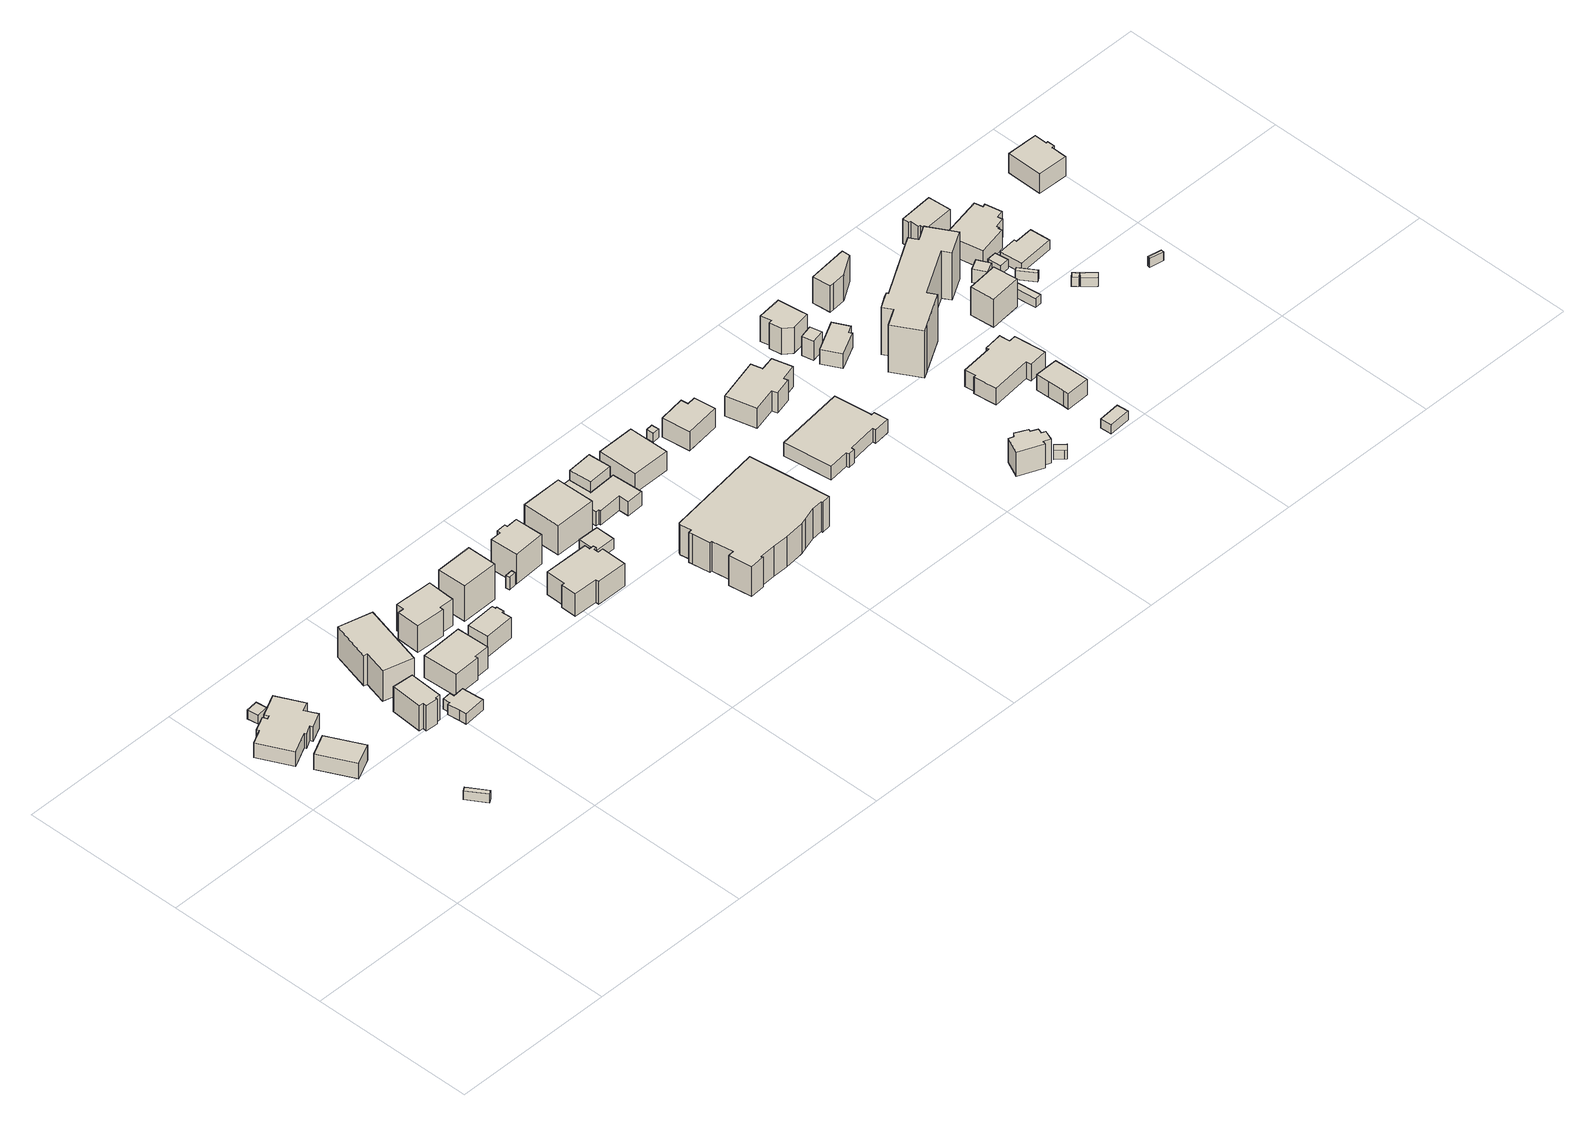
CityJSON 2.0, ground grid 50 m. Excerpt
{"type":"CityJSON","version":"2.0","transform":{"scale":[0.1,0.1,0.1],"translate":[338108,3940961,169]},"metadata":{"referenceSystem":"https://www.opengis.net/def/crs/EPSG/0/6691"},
"CityObjects":{
"building1":{"type":"Building","attributes":{"usage":"411","measuredHeight":6,"storeysAboveGround":1,"BuildingIDAttribute.prefecture":"14","BuildingIDAttribute.city":"14151","BuildingDetailAttribute.totalFloorArea":77.45,"BuildingDetailAttribute.buildingFootprintArea":77.45,"BuildingDetailAttribute.buildingStructureType":"601","BuildingDetailAttribute.buildingStructureOrgType":"1","BuildingDetailAttribute.orgUsage":"10","BuildingDetailAttribute.surveyYear":2015},"geometry":[{"type":"Solid","lod":"1","boundaries":[[[[0,1,2,3]],[[2,4,5,3]],[[1,6,4,2]],[[0,7,6,1]],[[3,5,7,0]],[[4,6,7,5]]]]}]},
"building2":{"type":"Building","attributes":{"usage":"411","measuredHeight":7.5,"storeysAboveGround":2,"BuildingIDAttribute.prefecture":"14","BuildingIDAttribute.city":"14151","BuildingDetailAttribute.totalFloorArea":344.04,"BuildingDetailAttribute.buildingFootprintArea":172.02,"BuildingDetailAttribute.buildingStructureType":"601","BuildingDetailAttribute.buildingStructureOrgType":"1","BuildingDetailAttribute.orgUsage":"10","BuildingDetailAttribute.surveyYear":2015},"geometry":[{"type":"Solid","lod":"1","boundaries":[[[[8,9,10,11,12,13,14,15,16,17,18,19,20,21,22,23]],[[22,24,25,23]],[[21,26,24,22]],[[20,27,26,21]],[[19,28,27,20]],[[18,29,28,19]],[[17,30,29,18]],[[16,31,30,17]],[[15,32,31,16]],[[14,33,32,15]],[[13,34,33,14]],[[12,35,34,13]],[[11,36,35,12]],[[10,37,36,11]],[[9,38,37,10]],[[8,39,38,9]],[[23,25,39,8]],[[24,26,27,28,29,30,31,32,33,34,35,36,37,38,39,25]]]]}]},
"building3":{"type":"Building","attributes":{"BuildingIDAttribute.prefecture":"14","BuildingIDAttribute.city":"14151","BuildingDetailAttribute.surveyYear":2015},"geometry":[{"type":"Solid","lod":"1","boundaries":[[[[40,41,42,43]],[[42,44,45,43]],[[41,46,44,42]],[[40,47,46,41]],[[43,45,47,40]],[[44,46,47,45]]]]}]},
"building4":{"type":"Building","attributes":{"BuildingIDAttribute.prefecture":"14","BuildingIDAttribute.city":"14151","BuildingDetailAttribute.surveyYear":2015},"geometry":[{"type":"Solid","lod":"1","boundaries":[[[[48,49,50,51]],[[50,52,53,51]],[[49,54,52,50]],[[48,55,54,49]],[[51,53,55,48]],[[52,54,55,53]]]]}]},
"building5":{"type":"Building","attributes":{"usage":"411","measuredHeight":9,"storeysAboveGround":2,"BuildingIDAttribute.prefecture":"14","BuildingIDAttribute.city":"14151","BuildingDetailAttribute.totalFloorArea":112.12,"BuildingDetailAttribute.buildingFootprintArea":56.06,"BuildingDetailAttribute.buildingStructureType":"601","BuildingDetailAttribute.buildingStructureOrgType":"1","BuildingDetailAttribute.orgUsage":"10","BuildingDetailAttribute.surveyYear":2015},"geometry":[{"type":"Solid","lod":"1","boundaries":[[[[56,57,58,59,60,61,62,63]],[[62,64,65,63]],[[61,66,64,62]],[[60,67,66,61]],[[59,68,67,60]],[[58,69,68,59]],[[57,70,69,58]],[[56,71,70,57]],[[63,65,71,56]],[[64,66,67,68,69,70,71,65]]]]}]},
"building6":{"type":"Building","attributes":{"usage":"411","measuredHeight":4.4,"storeysAboveGround":1,"BuildingIDAttribute.prefecture":"14","BuildingIDAttribute.city":"14151","BuildingDetailAttribute.totalFloorArea":43.86,"BuildingDetailAttribute.buildingFootprintArea":43.86,"BuildingDetailAttribute.buildingStructureType":"601","BuildingDetailAttribute.buildingStructureOrgType":"1","BuildingDetailAttribute.orgUsage":"10","BuildingDetailAttribute.surveyYear":2015},"geometry":[{"type":"Solid","lod":"1","boundaries":[[[[72,73,74,75,76,77,78,79,80,81]],[[80,82,83,81]],[[79,84,82,80]],[[78,85,84,79]],[[77,86,85,78]],[[76,87,86,77]],[[75,88,87,76]],[[74,89,88,75]],[[73,90,89,74]],[[72,91,90,73]],[[81,83,91,72]],[[82,84,85,86,87,88,89,90,91,83]]]]}]},
"building7":{"type":"Building","attributes":{"usage":"413","measuredHeight":11.9,"storeysAboveGround":2,"BuildingIDAttribute.prefecture":"14","BuildingIDAttribute.city":"14151","BuildingDetailAttribute.totalFloorArea":324.74,"BuildingDetailAttribute.buildingFootprintArea":162.37,"BuildingDetailAttribute.buildingStructureType":"601","BuildingDetailAttribute.buildingStructureOrgType":"1","BuildingDetailAttribute.orgUsage":"30","BuildingDetailAttribute.surveyYear":2015},"geometry":[{"type":"Solid","lod":"1","boundaries":[[[[92,93,94,95,96,97]],[[96,98,99,97]],[[95,100,98,96]],[[94,101,100,95]],[[93,102,101,94]],[[92,103,102,93]],[[97,99,103,92]],[[98,100,101,102,103,99]]]]}]},
"building8":{"type":"Building","attributes":{"usage":"411","measuredHeight":8.8,"storeysAboveGround":1,"BuildingIDAttribute.prefecture":"14","BuildingIDAttribute.city":"14151","BuildingDetailAttribute.totalFloorArea":121.72,"BuildingDetailAttribute.buildingFootprintArea":121.72,"BuildingDetailAttribute.buildingStructureType":"601","BuildingDetailAttribute.buildingStructureOrgType":"1","BuildingDetailAttribute.orgUsage":"10","BuildingDetailAttribute.surveyYear":2015},"geometry":[{"type":"Solid","lod":"1","boundaries":[[[[104,105,106,107,108,109]],[[108,110,111,109]],[[107,112,110,108]],[[106,113,112,107]],[[105,114,113,106]],[[104,115,114,105]],[[109,111,115,104]],[[110,112,113,114,115,111]]]]}]},
"building9":{"type":"Building","attributes":{"usage":"411","measuredHeight":10.2,"storeysAboveGround":2,"BuildingIDAttribute.prefecture":"14","BuildingIDAttribute.city":"14151","BuildingDetailAttribute.totalFloorArea":193.17,"BuildingDetailAttribute.buildingFootprintArea":96.59,"BuildingDetailAttribute.buildingStructureType":"601","BuildingDetailAttribute.buildingStructureOrgType":"1","BuildingDetailAttribute.orgUsage":"10","BuildingDetailAttribute.surveyYear":2015},"geometry":[{"type":"Solid","lod":"1","boundaries":[[[[116,117,118,119,120,121,122,123]],[[122,124,125,123]],[[121,126,124,122]],[[120,127,126,121]],[[119,128,127,120]],[[118,129,128,119]],[[117,130,129,118]],[[116,131,130,117]],[[123,125,131,116]],[[124,126,127,128,129,130,131,125]]]]}]},
"building10":{"type":"Building","attributes":{"usage":"411","measuredHeight":7.3,"storeysAboveGround":1,"BuildingIDAttribute.prefecture":"14","BuildingIDAttribute.city":"14151","BuildingDetailAttribute.totalFloorArea":54.6,"BuildingDetailAttribute.buildingFootprintArea":54.6,"BuildingDetailAttribute.buildingStructureType":"601","BuildingDetailAttribute.buildingStructureOrgType":"1","BuildingDetailAttribute.orgUsage":"10","BuildingDetailAttribute.surveyYear":2015},"geometry":[{"type":"Solid","lod":"1","boundaries":[[[[132,133,134,135,136,137,138,139]],[[138,140,141,139]],[[137,142,140,138]],[[136,143,142,137]],[[135,144,143,136]],[[134,145,144,135]],[[133,146,145,134]],[[132,147,146,133]],[[139,141,147,132]],[[140,142,143,144,145,146,147,141]]]]}]},
"building11":{"type":"Building","attributes":{"usage":"412","measuredHeight":12.6,"storeysAboveGround":3,"BuildingIDAttribute.prefecture":"14","BuildingIDAttribute.city":"14151","BuildingDetailAttribute.totalFloorArea":229.76,"BuildingDetailAttribute.buildingFootprintArea":76.59,"BuildingDetailAttribute.buildingStructureType":"610","BuildingDetailAttribute.buildingStructureOrgType":"2","BuildingDetailAttribute.orgUsage":"20","BuildingDetailAttribute.surveyYear":2015},"geometry":[{"type":"Solid","lod":"1","boundaries":[[[[148,149,150,151]],[[150,152,153,151]],[[149,154,152,150]],[[148,155,154,149]],[[151,153,155,148]],[[152,154,155,153]]]]}]},
"building12":{"type":"Building","attributes":{"measuredHeight":5,"BuildingIDAttribute.prefecture":"14","BuildingIDAttribute.city":"14151","BuildingDetailAttribute.surveyYear":2015},"geometry":[{"type":"Solid","lod":"1","boundaries":[[[[156,157,158,159]],[[158,160,161,159]],[[157,162,160,158]],[[156,163,162,157]],[[159,161,163,156]],[[160,162,163,161]]]]}]},
"building13":{"type":"Building","attributes":{"usage":"413","measuredHeight":11,"storeysAboveGround":2,"BuildingIDAttribute.prefecture":"14","BuildingIDAttribute.city":"14151","BuildingDetailAttribute.totalFloorArea":140.95,"BuildingDetailAttribute.buildingFootprintArea":70.48,"BuildingDetailAttribute.buildingStructureType":"601","BuildingDetailAttribute.buildingStructureOrgType":"1","BuildingDetailAttribute.orgUsage":"30","BuildingDetailAttribute.surveyYear":2015},"geometry":[{"type":"Solid","lod":"1","boundaries":[[[[164,165,166,167,168,169,170,171]],[[170,172,173,171]],[[169,174,172,170]],[[168,175,174,169]],[[167,176,175,168]],[[166,177,176,167]],[[165,178,177,166]],[[164,179,178,165]],[[171,173,179,164]],[[172,174,175,176,177,178,179,173]]]]}]},
"building14":{"type":"Building","attributes":{"usage":"411","measuredHeight":9.1,"storeysAboveGround":2,"BuildingIDAttribute.prefecture":"14","BuildingIDAttribute.city":"14151","BuildingDetailAttribute.totalFloorArea":292.91,"BuildingDetailAttribute.buildingFootprintArea":146.46,"BuildingDetailAttribute.buildingStructureType":"601","BuildingDetailAttribute.buildingStructureOrgType":"1","BuildingDetailAttribute.orgUsage":"10","BuildingDetailAttribute.surveyYear":2015},"geometry":[{"type":"Solid","lod":"1","boundaries":[[[[180,181,182,183,184,185,186,187,188,189,190,191,192,193]],[[192,194,195,193]],[[191,196,194,192]],[[190,197,196,191]],[[189,198,197,190]],[[188,199,198,189]],[[187,200,199,188]],[[186,201,200,187]],[[185,202,201,186]],[[184,203,202,185]],[[183,204,203,184]],[[182,205,204,183]],[[181,206,205,182]],[[180,207,206,181]],[[193,195,207,180]],[[194,196,197,198,199,200,201,202,203,204,205,206,207,195]]]]}]},
"building15":{"type":"Building","attributes":{"usage":"411","measuredHeight":4,"storeysAboveGround":1,"BuildingIDAttribute.prefecture":"14","BuildingIDAttribute.city":"14151","BuildingDetailAttribute.totalFloorArea":30.89,"BuildingDetailAttribute.buildingFootprintArea":30.89,"BuildingDetailAttribute.buildingStructureType":"601","BuildingDetailAttribute.buildingStructureOrgType":"1","BuildingDetailAttribute.orgUsage":"10","BuildingDetailAttribute.surveyYear":2015},"geometry":[{"type":"Solid","lod":"1","boundaries":[[[[208,209,210,211]],[[210,212,213,211]],[[209,214,212,210]],[[208,215,214,209]],[[211,213,215,208]],[[212,214,215,213]]]]}]},
"building16":{"type":"Building","attributes":{"usage":"413","measuredHeight":11,"storeysAboveGround":2,"BuildingIDAttribute.prefecture":"14","BuildingIDAttribute.city":"14151","BuildingDetailAttribute.totalFloorArea":238.57,"BuildingDetailAttribute.buildingFootprintArea":119.28,"BuildingDetailAttribute.buildingStructureType":"601","BuildingDetailAttribute.buildingStructureOrgType":"1","BuildingDetailAttribute.orgUsage":"30","BuildingDetailAttribute.surveyYear":2015},"geometry":[{"type":"Solid","lod":"1","boundaries":[[[[216,217,218,219]],[[218,220,221,219]],[[217,222,220,218]],[[216,223,222,217]],[[219,221,223,216]],[[220,222,223,221]]]]}]},
"building17":{"type":"Building","attributes":{"usage":"413","measuredHeight":5.5,"storeysAboveGround":2,"BuildingIDAttribute.prefecture":"14","BuildingIDAttribute.city":"14151","BuildingDetailAttribute.totalFloorArea":202.67,"BuildingDetailAttribute.buildingFootprintArea":101.33,"BuildingDetailAttribute.buildingStructureType":"601","BuildingDetailAttribute.buildingStructureOrgType":"1","BuildingDetailAttribute.orgUsage":"30","BuildingDetailAttribute.surveyYear":2015},"geometry":[{"type":"Solid","lod":"1","boundaries":[[[[224,225,226,227,228,229,230,231,232,233,234,235]],[[234,236,237,235]],[[233,238,236,234]],[[232,239,238,233]],[[231,240,239,232]],[[230,241,240,231]],[[229,242,241,230]],[[228,243,242,229]],[[227,244,243,228]],[[226,245,244,227]],[[225,246,245,226]],[[224,247,246,225]],[[235,237,247,224]],[[236,238,239,240,241,242,243,244,245,246,247,237]]]]}]},
"building18":{"type":"Building","attributes":{"usage":"413","measuredHeight":7.2,"storeysAboveGround":2,"BuildingIDAttribute.prefecture":"14","BuildingIDAttribute.city":"14151","BuildingDetailAttribute.totalFloorArea":83.1,"BuildingDetailAttribute.buildingFootprintArea":41.55,"BuildingDetailAttribute.buildingStructureType":"601","BuildingDetailAttribute.buildingStructureOrgType":"1","BuildingDetailAttribute.orgUsage":"30","BuildingDetailAttribute.surveyYear":2015},"geometry":[{"type":"Solid","lod":"1","boundaries":[[[[248,249,250,251]],[[250,252,253,251]],[[249,254,252,250]],[[248,255,254,249]],[[251,253,255,248]],[[252,254,255,253]]]]}]},
"building19":{"type":"Building","attributes":{"usage":"422","measuredHeight":12.4,"storeysAboveGround":2,"BuildingIDAttribute.prefecture":"14","BuildingIDAttribute.city":"14151","BuildingDetailAttribute.totalFloorArea":1305.35,"BuildingDetailAttribute.buildingFootprintArea":652.67,"BuildingDetailAttribute.buildingStructureType":"610","BuildingDetailAttribute.buildingStructureOrgType":"2","BuildingDetailAttribute.orgUsage":"137","BuildingDetailAttribute.surveyYear":2015},"geometry":[{"type":"Solid","lod":"1","boundaries":[[[[256,257,258,259,260,261,262,263,264,265,266,267,268,269,270,271,272,273,274,275,276,277]],[[276,278,279,277]],[[275,280,278,276]],[[274,281,280,275]],[[273,282,281,274]],[[272,283,282,273]],[[271,284,283,272]],[[270,285,284,271]],[[269,286,285,270]],[[268,287,286,269]],[[267,288,287,268]],[[266,289,288,267]],[[265,290,289,266]],[[264,291,290,265]],[[263,292,291,264]],[[262,293,292,263]],[[261,294,293,262]],[[260,295,294,261]],[[259,296,295,260]],[[258,297,296,259]],[[257,298,297,258]],[[256,299,298,257]],[[277,279,299,256]],[[278,280,281,282,283,284,285,286,287,288,289,290,291,292,293,294,295,296,297,298,299,279]]]]}]},
"building20":{"type":"Building","attributes":{"usage":"401","measuredHeight":8.5,"storeysAboveGround":1,"BuildingIDAttribute.prefecture":"14","BuildingIDAttribute.city":"14151","BuildingDetailAttribute.totalFloorArea":125.63,"BuildingDetailAttribute.buildingFootprintArea":125.63,"BuildingDetailAttribute.buildingStructureType":"601","BuildingDetailAttribute.buildingStructureOrgType":"1","BuildingDetailAttribute.orgUsage":"62","BuildingDetailAttribute.surveyYear":2015},"geometry":[{"type":"Solid","lod":"1","boundaries":[[[[300,301,302,303]],[[302,304,305,303]],[[301,306,304,302]],[[300,307,306,301]],[[303,305,307,300]],[[304,306,307,305]]]]}]},
"building21":{"type":"Building","attributes":{"BuildingIDAttribute.prefecture":"14","BuildingIDAttribute.city":"14151","BuildingDetailAttribute.surveyYear":2015},"geometry":[{"type":"Solid","lod":"1","boundaries":[[[[308,309,310,311]],[[310,312,313,311]],[[309,314,312,310]],[[308,315,314,309]],[[311,313,315,308]],[[312,314,315,313]]]]}]},
"building22":{"type":"Building","attributes":{"BuildingIDAttribute.prefecture":"14","BuildingIDAttribute.city":"14151","BuildingDetailAttribute.surveyYear":2015},"geometry":[{"type":"Solid","lod":"1","boundaries":[[[[316,317,318,319]],[[318,320,321,319]],[[317,322,320,318]],[[316,323,322,317]],[[319,321,323,316]],[[320,322,323,321]]]]}]},
"building23":{"type":"Building","attributes":{"usage":"411","measuredHeight":7.6,"storeysAboveGround":1,"BuildingIDAttribute.prefecture":"14","BuildingIDAttribute.city":"14151","BuildingDetailAttribute.totalFloorArea":79.01,"BuildingDetailAttribute.buildingFootprintArea":79.01,"BuildingDetailAttribute.buildingStructureType":"601","BuildingDetailAttribute.buildingStructureOrgType":"1","BuildingDetailAttribute.orgUsage":"10","BuildingDetailAttribute.surveyYear":2015},"geometry":[{"type":"Solid","lod":"1","boundaries":[[[[324,325,326,327,328,329]],[[328,330,331,329]],[[327,332,330,328]],[[326,333,332,327]],[[325,334,333,326]],[[324,335,334,325]],[[329,331,335,324]],[[330,332,333,334,335,331]]]]}]},
"building24":{"type":"Building","attributes":{"usage":"422","measuredHeight":8,"storeysAboveGround":2,"BuildingIDAttribute.prefecture":"14","BuildingIDAttribute.city":"14151","BuildingDetailAttribute.totalFloorArea":599.36,"BuildingDetailAttribute.buildingFootprintArea":299.68,"BuildingDetailAttribute.buildingStructureType":"610","BuildingDetailAttribute.buildingStructureOrgType":"2","BuildingDetailAttribute.orgUsage":"137","BuildingDetailAttribute.surveyYear":2015},"geometry":[{"type":"Solid","lod":"1","boundaries":[[[[336,337,338,339,340,341,342,343,344,345,346,347]],[[346,348,349,347]],[[345,350,348,346]],[[344,351,350,345]],[[343,352,351,344]],[[342,353,352,343]],[[341,354,353,342]],[[340,355,354,341]],[[339,356,355,340]],[[338,357,356,339]],[[337,358,357,338]],[[336,359,358,337]],[[347,349,359,336]],[[348,350,351,352,353,354,355,356,357,358,359,349]]]]}]},
"building25":{"type":"Building","attributes":{"usage":"411","measuredHeight":9.1,"storeysAboveGround":2,"BuildingIDAttribute.prefecture":"14","BuildingIDAttribute.city":"14151","BuildingDetailAttribute.totalFloorArea":302.9,"BuildingDetailAttribute.buildingFootprintArea":151.45,"BuildingDetailAttribute.buildingStructureType":"601","BuildingDetailAttribute.buildingStructureOrgType":"1","BuildingDetailAttribute.orgUsage":"10","BuildingDetailAttribute.surveyYear":2015},"geometry":[{"type":"Solid","lod":"1","boundaries":[[[[360,361,362,363,364,365,366,367,368,369]],[[368,370,371,369]],[[367,372,370,368]],[[366,373,372,367]],[[365,374,373,366]],[[364,375,374,365]],[[363,376,375,364]],[[362,377,376,363]],[[361,378,377,362]],[[360,379,378,361]],[[369,371,379,360]],[[370,372,373,374,375,376,377,378,379,371]]]]}]},
"building26":{"type":"Building","attributes":{"usage":"411","measuredHeight":8.8,"storeysAboveGround":2,"BuildingIDAttribute.prefecture":"14","BuildingIDAttribute.city":"14151","BuildingDetailAttribute.totalFloorArea":91.94,"BuildingDetailAttribute.buildingFootprintArea":45.97,"BuildingDetailAttribute.buildingStructureType":"601","BuildingDetailAttribute.buildingStructureOrgType":"1","BuildingDetailAttribute.orgUsage":"10","BuildingDetailAttribute.surveyYear":2015},"geometry":[{"type":"Solid","lod":"1","boundaries":[[[[380,381,382,383,384,385,386,387,388,389,390,391]],[[390,392,393,391]],[[389,394,392,390]],[[388,395,394,389]],[[387,396,395,388]],[[386,397,396,387]],[[385,398,397,386]],[[384,399,398,385]],[[383,400,399,384]],[[382,401,400,383]],[[381,402,401,382]],[[380,403,402,381]],[[391,393,403,380]],[[392,394,395,396,397,398,399,400,401,402,403,393]]]]}]},
"building27":{"type":"Building","attributes":{"BuildingIDAttribute.prefecture":"14","BuildingIDAttribute.city":"14151","BuildingDetailAttribute.surveyYear":2015},"geometry":[{"type":"Solid","lod":"1","boundaries":[[[[404,405,406,407,408,409]],[[408,410,411,409]],[[407,412,410,408]],[[406,413,412,407]],[[405,414,413,406]],[[404,415,414,405]],[[409,411,415,404]],[[410,412,413,414,415,411]]]]}]},
"building28":{"type":"Building","attributes":{"usage":"411","measuredHeight":9.4,"storeysAboveGround":2,"BuildingIDAttribute.prefecture":"14","BuildingIDAttribute.city":"14151","BuildingDetailAttribute.totalFloorArea":113.35,"BuildingDetailAttribute.buildingFootprintArea":56.68,"BuildingDetailAttribute.buildingStructureType":"601","BuildingDetailAttribute.buildingStructureOrgType":"1","BuildingDetailAttribute.orgUsage":"10","BuildingDetailAttribute.surveyYear":2015},"geometry":[{"type":"Solid","lod":"1","boundaries":[[[[416,417,418,419,420,421,422]],[[421,423,424,422]],[[420,425,423,421]],[[419,426,425,420]],[[418,427,426,419]],[[417,428,427,418]],[[416,429,428,417]],[[422,424,429,416]],[[423,425,426,427,428,429,424]]]]}]},
"building29":{"type":"Building","attributes":{"usage":"411","measuredHeight":10.4,"storeysAboveGround":2,"BuildingIDAttribute.prefecture":"14","BuildingIDAttribute.city":"14151","BuildingDetailAttribute.totalFloorArea":24.28,"BuildingDetailAttribute.buildingFootprintArea":12.14,"BuildingDetailAttribute.buildingStructureType":"601","BuildingDetailAttribute.buildingStructureOrgType":"1","BuildingDetailAttribute.orgUsage":"10","BuildingDetailAttribute.surveyYear":2015},"geometry":[{"type":"Solid","lod":"1","boundaries":[[[[430,431,432,433]],[[432,434,435,433]],[[431,436,434,432]],[[430,437,436,431]],[[433,435,437,430]],[[434,436,437,435]]]]}]},
"building30":{"type":"Building","attributes":{"usage":"402","measuredHeight":5.8,"storeysAboveGround":1,"BuildingIDAttribute.prefecture":"14","BuildingIDAttribute.city":"14151","BuildingDetailAttribute.totalFloorArea":47.72,"BuildingDetailAttribute.buildingFootprintArea":47.72,"BuildingDetailAttribute.buildingStructureType":"601","BuildingDetailAttribute.buildingStructureOrgType":"1","BuildingDetailAttribute.orgUsage":"72","BuildingDetailAttribute.surveyYear":2015},"geometry":[{"type":"Solid","lod":"1","boundaries":[[[[438,439,440,441,442,443]],[[442,444,445,443]],[[441,446,444,442]],[[440,447,446,441]],[[439,448,447,440]],[[438,449,448,439]],[[443,445,449,438]],[[444,446,447,448,449,445]]]]}]},
"building31":{"type":"Building","attributes":{"usage":"451","storeysAboveGround":1,"BuildingIDAttribute.prefecture":"14","BuildingIDAttribute.city":"14151","BuildingDetailAttribute.totalFloorArea":20.73,"BuildingDetailAttribute.buildingFootprintArea":20.73,"BuildingDetailAttribute.buildingStructureType":"601","BuildingDetailAttribute.buildingStructureOrgType":"1","BuildingDetailAttribute.orgUsage":"200","BuildingDetailAttribute.surveyYear":2015,"BuildingLandSlideRiskAttribute.description":"1","BuildingLandSlideRiskAttribute.areaType":"1"},"geometry":[{"type":"Solid","lod":"1","boundaries":[[[[450,451,452,453]],[[452,454,455,453]],[[451,456,454,452]],[[450,457,456,451]],[[453,455,457,450]],[[454,456,457,455]]]]}]},
"building32":{"type":"Building","attributes":{"usage":"411","measuredHeight":7.1,"storeysAboveGround":1,"BuildingIDAttribute.prefecture":"14","BuildingIDAttribute.city":"14151","BuildingDetailAttribute.totalFloorArea":175,"BuildingDetailAttribute.buildingFootprintArea":175,"BuildingDetailAttribute.buildingStructureType":"601","BuildingDetailAttribute.buildingStructureOrgType":"1","BuildingDetailAttribute.orgUsage":"10","BuildingDetailAttribute.surveyYear":2015,"BuildingLandSlideRiskAttribute.description":"1","BuildingLandSlideRiskAttribute.areaType":"1"},"geometry":[{"type":"Solid","lod":"1","boundaries":[[[[458,459,460,461,462,463,464,465,466,467,468,469,470,471]],[[470,472,473,471]],[[469,474,472,470]],[[468,475,474,469]],[[467,476,475,468]],[[466,477,476,467]],[[465,478,477,466]],[[464,479,478,465]],[[463,480,479,464]],[[462,481,480,463]],[[461,482,481,462]],[[460,483,482,461]],[[459,484,483,460]],[[458,485,484,459]],[[471,473,485,458]],[[472,474,475,476,477,478,479,480,481,482,483,484,485,473]]]]}]},
"building33":{"type":"Building","attributes":{"usage":"411","measuredHeight":6,"storeysAboveGround":2,"BuildingIDAttribute.prefecture":"14","BuildingIDAttribute.city":"14151","BuildingDetailAttribute.totalFloorArea":123.16,"BuildingDetailAttribute.buildingFootprintArea":61.58,"BuildingDetailAttribute.buildingStructureType":"601","BuildingDetailAttribute.buildingStructureOrgType":"1","BuildingDetailAttribute.orgUsage":"10","BuildingDetailAttribute.surveyYear":2015,"BuildingLandSlideRiskAttribute.description":"1","BuildingLandSlideRiskAttribute.areaType":"1"},"geometry":[{"type":"Solid","lod":"1","boundaries":[[[[486,487,488,489,490,491]],[[490,492,493,491]],[[489,494,492,490]],[[488,495,494,489]],[[487,496,495,488]],[[486,497,496,487]],[[491,493,497,486]],[[492,494,495,496,497,493]]]]}]},
"building34":{"type":"Building","attributes":{"usage":"431","measuredHeight":9.8,"storeysAboveGround":1,"BuildingIDAttribute.prefecture":"14","BuildingIDAttribute.city":"14151","BuildingDetailAttribute.totalFloorArea":52.14,"BuildingDetailAttribute.buildingFootprintArea":52.14,"BuildingDetailAttribute.buildingStructureType":"601","BuildingDetailAttribute.buildingStructureOrgType":"1","BuildingDetailAttribute.orgUsage":"143","BuildingDetailAttribute.surveyYear":2015},"geometry":[{"type":"Solid","lod":"1","boundaries":[[[[498,499,500,501,502,503,504]],[[503,505,506,504]],[[502,507,505,503]],[[501,508,507,502]],[[500,509,508,501]],[[499,510,509,500]],[[498,511,510,499]],[[504,506,511,498]],[[505,507,508,509,510,511,506]]]]}]},
"building35":{"type":"Building","attributes":{"usage":"412","measuredHeight":16.4,"storeysAboveGround":5,"BuildingIDAttribute.prefecture":"14","BuildingIDAttribute.city":"14151","BuildingDetailAttribute.totalFloorArea":1504.34,"BuildingDetailAttribute.buildingFootprintArea":300.87,"BuildingDetailAttribute.buildingStructureType":"610","BuildingDetailAttribute.buildingStructureOrgType":"2","BuildingDetailAttribute.orgUsage":"20","BuildingDetailAttribute.surveyYear":2015,"BuildingLandSlideRiskAttribute.description":"1","BuildingLandSlideRiskAttribute.areaType":"1"},"geometry":[{"type":"Solid","lod":"1","boundaries":[[[[512,513,514,515,516,517,518,519,520,521,522,523,524,525,526,527]],[[526,528,529,527]],[[525,530,528,526]],[[524,531,530,525]],[[523,532,531,524]],[[522,533,532,523]],[[521,534,533,522]],[[520,535,534,521]],[[519,536,535,520]],[[518,537,536,519]],[[517,538,537,518]],[[516,539,538,517]],[[515,540,539,516]],[[514,541,540,515]],[[513,542,541,514]],[[512,543,542,513]],[[527,529,543,512]],[[528,530,531,532,533,534,535,536,537,538,539,540,541,542,543,529]]]]}]},
"building36":{"type":"Building","attributes":{"usage":"411","measuredHeight":10.8,"storeysAboveGround":2,"BuildingIDAttribute.prefecture":"14","BuildingIDAttribute.city":"14151","BuildingDetailAttribute.totalFloorArea":122.5,"BuildingDetailAttribute.buildingFootprintArea":61.25,"BuildingDetailAttribute.buildingStructureType":"601","BuildingDetailAttribute.buildingStructureOrgType":"1","BuildingDetailAttribute.orgUsage":"10","BuildingDetailAttribute.surveyYear":2015,"BuildingLandSlideRiskAttribute.description":"1","BuildingLandSlideRiskAttribute.areaType":"1"},"geometry":[{"type":"Solid","lod":"1","boundaries":[[[[544,545,546,547]],[[546,548,549,547]],[[545,550,548,546]],[[544,551,550,545]],[[547,549,551,544]],[[548,550,551,549]]]]}]},
"building37":{"type":"Building","attributes":{"measuredHeight":4.9,"BuildingIDAttribute.prefecture":"14","BuildingIDAttribute.city":"14151","BuildingDetailAttribute.surveyYear":2015,"BuildingLandSlideRiskAttribute.description":"1","BuildingLandSlideRiskAttribute.areaType":"1"},"geometry":[{"type":"Solid","lod":"1","boundaries":[[[[552,553,554,555]],[[554,556,557,555]],[[553,558,556,554]],[[552,559,558,553]],[[555,557,559,552]],[[556,558,559,557]]]]}]},
"building38":{"type":"Building","attributes":{"BuildingIDAttribute.prefecture":"14","BuildingIDAttribute.city":"14151","BuildingDetailAttribute.surveyYear":2015,"BuildingLandSlideRiskAttribute.description":"1","BuildingLandSlideRiskAttribute.areaType":"1"},"geometry":[{"type":"Solid","lod":"1","boundaries":[[[[560,561,562,563]],[[562,564,565,563]],[[561,566,564,562]],[[560,567,566,561]],[[563,565,567,560]],[[564,566,567,565]]]]}]},
"building39":{"type":"Building","attributes":{"measuredHeight":5.3,"BuildingIDAttribute.prefecture":"14","BuildingIDAttribute.city":"14151","BuildingDetailAttribute.surveyYear":2015,"BuildingLandSlideRiskAttribute.description":"1","BuildingLandSlideRiskAttribute.areaType":"1"},"geometry":[{"type":"Solid","lod":"1","boundaries":[[[[568,569,570,571]],[[570,572,573,571]],[[569,574,572,570]],[[568,575,574,569]],[[571,573,575,568]],[[572,574,575,573]]]]}]},
"building40":{"type":"Building","attributes":{"BuildingIDAttribute.prefecture":"14","BuildingIDAttribute.city":"14151","BuildingDetailAttribute.surveyYear":2015,"BuildingLandSlideRiskAttribute.description":"1","BuildingLandSlideRiskAttribute.areaType":"1"},"geometry":[{"type":"Solid","lod":"1","boundaries":[[[[576,577,578,579]],[[578,580,581,579]],[[577,582,580,578]],[[576,583,582,577]],[[579,581,583,576]],[[580,582,583,581]]]]}]},
"building41":{"type":"Building","attributes":{"usage":"413","storeysAboveGround":1,"BuildingIDAttribute.prefecture":"14","BuildingIDAttribute.city":"14151","BuildingDetailAttribute.totalFloorArea":11.28,"BuildingDetailAttribute.buildingFootprintArea":11.28,"BuildingDetailAttribute.buildingStructureType":"601","BuildingDetailAttribute.buildingStructureOrgType":"1","BuildingDetailAttribute.orgUsage":"30","BuildingDetailAttribute.surveyYear":2015,"BuildingLandSlideRiskAttribute.description":"1","BuildingLandSlideRiskAttribute.areaType":"1"},"geometry":[{"type":"Solid","lod":"1","boundaries":[[[[584,585,586,587]],[[586,588,589,587]],[[585,590,588,586]],[[584,591,590,585]],[[587,589,591,584]],[[588,590,591,589]]]]}]},
"building42":{"type":"Building","attributes":{"usage":"401","measuredHeight":9.6,"storeysAboveGround":1,"BuildingIDAttribute.prefecture":"14","BuildingIDAttribute.city":"14151","BuildingDetailAttribute.totalFloorArea":65.69,"BuildingDetailAttribute.buildingFootprintArea":65.69,"BuildingDetailAttribute.buildingStructureType":"610","BuildingDetailAttribute.buildingStructureOrgType":"2","BuildingDetailAttribute.orgUsage":"61","BuildingDetailAttribute.surveyYear":2015,"BuildingLandSlideRiskAttribute.description":"1","BuildingLandSlideRiskAttribute.areaType":"1"},"geometry":[{"type":"Solid","lod":"1","boundaries":[[[[592,593,594,595,596,597,598,599,600,601]],[[600,602,603,601]],[[599,604,602,600]],[[598,605,604,599]],[[597,606,605,598]],[[596,607,606,597]],[[595,608,607,596]],[[594,609,608,595]],[[593,610,609,594]],[[592,611,610,593]],[[601,603,611,592]],[[602,604,605,606,607,608,609,610,611,603]]]]}]},
"building43":{"type":"Building","attributes":{"BuildingIDAttribute.prefecture":"14","BuildingIDAttribute.city":"14151","BuildingDetailAttribute.surveyYear":2015,"BuildingLandSlideRiskAttribute.description":"1","BuildingLandSlideRiskAttribute.areaType":"1"},"geometry":[{"type":"Solid","lod":"1","boundaries":[[[[612,613,614,615]],[[614,616,617,615]],[[613,618,616,614]],[[612,619,618,613]],[[615,617,619,612]],[[616,618,619,617]]]]}]},
"building44":{"type":"Building","attributes":{"usage":"413","measuredHeight":7.8,"storeysAboveGround":2,"BuildingIDAttribute.prefecture":"14","BuildingIDAttribute.city":"14151","BuildingDetailAttribute.totalFloorArea":269.68,"BuildingDetailAttribute.buildingFootprintArea":134.84,"BuildingDetailAttribute.buildingStructureType":"601","BuildingDetailAttribute.buildingStructureOrgType":"1","BuildingDetailAttribute.orgUsage":"30","BuildingDetailAttribute.surveyYear":2015,"BuildingLandSlideRiskAttribute.description":"1","BuildingLandSlideRiskAttribute.areaType":"1"},"geometry":[{"type":"Solid","lod":"1","boundaries":[[[[620,621,622,623,624,625,626,627,628,629,630,631,632,633,634,635]],[[634,636,637,635]],[[633,638,636,634]],[[632,639,638,633]],[[631,640,639,632]],[[630,641,640,631]],[[629,642,641,630]],[[628,643,642,629]],[[627,644,643,628]],[[626,645,644,627]],[[625,646,645,626]],[[624,647,646,625]],[[623,648,647,624]],[[622,649,648,623]],[[621,650,649,622]],[[620,651,650,621]],[[635,637,651,620]],[[636,638,639,640,641,642,643,644,645,646,647,648,649,650,651,637]]]]}]},
"building45":{"type":"Building","attributes":{"BuildingIDAttribute.prefecture":"14","BuildingIDAttribute.city":"14151","BuildingDetailAttribute.surveyYear":2015,"BuildingLandSlideRiskAttribute.description":"1","BuildingLandSlideRiskAttribute.areaType":"1"},"geometry":[{"type":"Solid","lod":"1","boundaries":[[[[652,653,654,655]],[[654,656,657,655]],[[653,658,656,654]],[[652,659,658,653]],[[655,657,659,652]],[[656,658,659,657]]]]}]},
"building46":{"type":"Building","attributes":{"usage":"413","measuredHeight":3.6,"storeysAboveGround":1,"BuildingIDAttribute.prefecture":"14","BuildingIDAttribute.city":"14151","BuildingDetailAttribute.totalFloorArea":65.55,"BuildingDetailAttribute.buildingFootprintArea":65.55,"BuildingDetailAttribute.buildingStructureType":"601","BuildingDetailAttribute.buildingStructureOrgType":"1","BuildingDetailAttribute.orgUsage":"30","BuildingDetailAttribute.surveyYear":2015,"BuildingLandSlideRiskAttribute.description":"1","BuildingLandSlideRiskAttribute.areaType":"1"},"geometry":[{"type":"Solid","lod":"1","boundaries":[[[[660,661,662,663,664,665]],[[664,666,667,665]],[[663,668,666,664]],[[662,669,668,663]],[[661,670,669,662]],[[660,671,670,661]],[[665,667,671,660]],[[666,668,669,670,671,667]]]]}]},
"building47":{"type":"Building","attributes":{"BuildingIDAttribute.prefecture":"14","BuildingIDAttribute.city":"14151","BuildingDetailAttribute.surveyYear":2015,"BuildingLandSlideRiskAttribute.description":"1","BuildingLandSlideRiskAttribute.areaType":"1"},"geometry":[{"type":"Solid","lod":"1","boundaries":[[[[672,673,674,675]],[[674,676,677,675]],[[673,678,676,674]],[[672,679,678,673]],[[675,677,679,672]],[[676,678,679,677]]]]}]},
"building48":{"type":"Building","attributes":{"usage":"411","measuredHeight":7.2,"storeysAboveGround":2,"BuildingIDAttribute.prefecture":"14","BuildingIDAttribute.city":"14151","BuildingDetailAttribute.totalFloorArea":168.34,"BuildingDetailAttribute.buildingFootprintArea":84.17,"BuildingDetailAttribute.buildingStructureType":"601","BuildingDetailAttribute.buildingStructureOrgType":"1","BuildingDetailAttribute.orgUsage":"10","BuildingDetailAttribute.surveyYear":2015,"BuildingLandSlideRiskAttribute.description":"1","BuildingLandSlideRiskAttribute.areaType":"1"},"geometry":[{"type":"Solid","lod":"1","boundaries":[[[[680,681,682,683,684,685,686,687]],[[686,688,689,687]],[[685,690,688,686]],[[684,691,690,685]],[[683,692,691,684]],[[682,693,692,683]],[[681,694,693,682]],[[680,695,694,681]],[[687,689,695,680]],[[688,690,691,692,693,694,695,689]]]]}]}
},
"vertices":[
[130,465,51],[77,571,51],[142,603,51],[195,497,51],[142,603,103],[195,497,103],[77,571,103],[130,465,103],
[176,701,54],[194,664,54],[148,641,54],[145,649,54],[118,635,54],[115,641,54],[51,609,54],[2,708,54],[45,729,54],[41,736,54],[86,758,54],[92,745,54],[101,749,54],[95,761,54],[162,794,54],[202,713,54],[162,794,104],[202,713,104],[95,761,104],[101,749,104],[92,745,104],[86,758,104],[41,736,104],[45,729,104],[2,708,104],[51,609,104],[115,641,104],[118,635,104],[145,649,104],[148,641,104],[194,664,104],[176,701,104],
[256,223,50],[268,231,50],[305,174,50],[293,166,50],[305,174,80],[293,166,80],[268,231,80],[256,223,80],
[133,787,57],[97,783,57],[93,816,57],[129,820,57],[93,816,87],[129,820,87],[97,783,87],[133,787,87],
[412,468,52],[412,462,52],[374,464,52],[375,476,52],[362,477,52],[369,573,52],[433,569,52],[427,467,52],[433,569,137],[427,467,137],[369,573,137],[362,477,137],[375,476,137],[374,464,137],[412,462,137],[412,468,137],
[464,468,52],[462,489,52],[488,491,52],[489,477,52],[523,480,52],[527,430,52],[529,414,52],[461,408,52],[459,431,52],[455,467,52],[459,431,87],[455,467,87],[461,408,87],[529,414,87],[527,430,87],[523,480,87],[489,477,87],[488,491,87],[462,489,87],[464,468,87],
[368,610,64],[387,681,64],[377,683,64],[409,805,64],[509,779,64],[458,586,64],[509,779,167],[458,586,167],[409,805,167],[377,683,167],[387,681,167],[368,610,167],
[647,511,52],[600,509,52],[600,501,52],[518,497,52],[513,604,52],[643,610,52],[513,604,127],[643,610,127],[518,497,127],[600,501,127],[600,509,127],[647,511,127],
[691,674,66],[647,676,66],[647,665,66],[558,669,66],[561,739,66],[579,739,66],[580,763,66],[695,758,66],[580,763,156],[695,758,156],[579,739,156],[561,739,156],[558,669,156],[647,665,156],[647,676,156],[691,674,156],
[768,599,52],[773,599,52],[774,576,52],[768,576,52],[770,546,52],[678,540,52],[674,605,52],[767,610,52],[674,605,122],[767,610,122],[678,540,122],[770,546,122],[768,576,122],[774,576,122],[773,599,122],[768,599,122],
[729,669,58],[727,757,58],[839,759,58],[840,671,58],[839,759,179],[840,671,179],[727,757,179],[729,669,179],
[891,668,58],[890,680,58],[913,682,58],[914,670,58],[913,682,100],[914,670,100],[890,680,100],[891,668,100],
[920,671,57],[916,756,57],[950,757,57],[950,767,57],[979,769,57],[980,760,57],[1014,762,57],[1017,676,57],[1014,762,157],[1017,676,157],[980,760,157],[979,769,157],[950,767,157],[950,757,157],[916,756,157],[920,671,157],
[1090,580,45],[1104,580,45],[1104,570,45],[1096,570,45],[1096,556,45],[1112,556,45],[1111,478,45],[1017,479,45],[1017,489,45],[944,490,45],[945,538,45],[953,538,45],[954,598,45],[1090,596,45],[954,598,122],[1090,596,122],[953,538,122],[945,538,122],[944,490,122],[1017,489,122],[1017,479,122],[1111,478,122],[1112,556,122],[1096,556,122],[1096,570,122],[1104,570,122],[1104,580,122],[1090,580,122],
[1188,590,48],[1125,591,48],[1126,650,48],[1189,649,48],[1126,650,84],[1189,649,84],[1125,591,84],[1188,590,84],
[1071,670,55],[1069,786,55],[1194,788,55],[1196,672,55],[1194,788,155],[1196,672,155],[1069,786,155],[1071,670,155],
[1333,730,67],[1338,636,67],[1288,634,67],[1287,665,67],[1216,661,67],[1215,667,67],[1205,666,67],[1202,724,67],[1212,724,67],[1209,797,67],[1244,798,67],[1248,726,67],[1244,798,115],[1248,726,115],[1209,797,115],[1212,724,115],[1202,724,115],[1205,666,115],[1215,667,115],[1216,661,115],[1287,665,115],[1288,634,115],[1338,636,115],[1333,730,115],
[1254,732,74],[1249,800,74],[1324,805,74],[1329,737,74],[1324,805,143],[1329,737,143],[1249,800,143],[1254,732,143],
[1306,433,33],[1300,466,33],[1304,473,33],[1603,514,33],[1616,417,33],[1634,267,33],[1606,264,33],[1606,269,33],[1572,265,33],[1532,253,33],[1513,248,33],[1452,241,33],[1404,241,33],[1356,238,33],[1358,233,33],[1312,229,33],[1302,300,33],[1320,302,33],[1311,367,33],[1304,366,33],[1296,421,33],[1295,431,33],[1296,421,135],[1295,431,135],[1304,366,135],[1311,367,135],[1320,302,135],[1302,300,135],[1312,229,135],[1358,233,135],[1356,238,135],[1404,241,135],[1452,241,135],[1513,248,135],[1532,253,135],[1572,265,135],[1606,269,135],[1606,264,135],[1634,267,135],[1616,417,135],[1603,514,135],[1304,473,135],[1300,466,135],[1306,433,135],
[1357,676,72],[1356,798,72],[1470,799,72],[1472,677,72],[1470,799,137],[1472,677,137],[1356,798,137],[1357,676,137],
[1614,525,33],[1585,522,33],[1582,548,33],[1611,551,33],[1582,548,63],[1611,551,63],[1585,522,63],[1614,525,63],
[1526,775,69],[1525,797,69],[1546,799,69],[1548,777,69],[1546,799,99],[1548,777,99],[1525,797,99],[1526,775,99],
[1640,762,68],[1666,766,68],[1674,701,68],[1567,688,68],[1556,773,68],[1637,784,68],[1556,773,133],[1637,784,133],[1567,688,133],[1674,701,133],[1666,766,133],[1640,762,133],
[1745,531,31],[1958,557,31],[1972,443,31],[1982,444,31],[1987,402,31],[1938,396,31],[1937,405,31],[1848,394,31],[1849,385,31],[1827,383,31],[1826,391,31],[1763,384,31],[1826,391,77],[1763,384,77],[1827,383,77],[1849,385,77],[1848,394,77],[1937,405,77],[1938,396,77],[1987,402,77],[1982,444,77],[1972,443,77],[1958,557,77],[1745,531,77],
[1873,768,40],[1882,734,40],[1924,744,40],[1940,684,40],[1892,671,40],[1895,658,40],[1842,645,40],[1838,661,40],[1766,643,40],[1743,734,40],[1766,643,109],[1743,734,109],[1838,661,109],[1842,645,109],[1895,658,109],[1892,671,109],[1940,684,109],[1924,744,109],[1882,734,109],[1873,768,109],
[2141,111,31],[2176,93,31],[2174,86,31],[2194,76,31],[2189,62,31],[2201,57,31],[2189,27,31],[2169,35,31],[2166,26,31],[2093,56,31],[2117,107,31],[2133,101,31],[2117,107,113],[2133,101,113],[2093,56,113],[2166,26,113],[2169,35,113],[2189,27,113],[2201,57,113],[2189,62,113],[2194,76,113],[2174,86,113],[2176,93,113],[2141,111,113],
[2229,9,30],[2223,15,30],[2205,33,30],[2221,49,30],[2223,47,30],[2245,25,30],[2223,47,60],[2245,25,60],[2221,49,60],[2205,33,60],[2223,15,60],[2229,9,60],
[2031,768,40],[2007,787,40],[2000,825,40],[2011,827,40],[2004,859,40],[2077,866,40],[2089,777,40],[2077,866,128],[2089,777,128],[2004,859,128],[2011,827,128],[2000,825,128],[2007,787,128],[2031,768,128],
[2099,735,24],[2058,726,24],[2051,761,24],[2091,770,24],[2051,761,89],[2091,770,89],[2058,726,89],[2099,735,89],
[2152,754,24],[2176,708,24],[2155,697,24],[2160,688,24],[2088,651,24],[2059,706,24],[2088,651,74],[2059,706,74],[2160,688,74],[2155,697,74],[2176,708,74],[2152,754,74],
[2379,0,21],[2377,35,21],[2443,40,21],[2446,5,21],[2443,40,51],[2446,5,51],[2377,35,51],[2379,0,51],
[2403,408,23],[2406,378,23],[2427,380,23],[2438,285,23],[2380,279,23],[2378,294,23],[2256,281,23],[2248,351,23],[2255,352,23],[2251,385,23],[2348,395,23],[2347,403,23],[2390,408,23],[2403,409,23],[2390,408,80],[2403,409,80],[2347,403,80],[2348,395,80],[2251,385,80],[2255,352,80],[2248,351,80],[2256,281,80],[2378,294,80],[2380,279,80],[2438,285,80],[2427,380,80],[2406,378,80],[2403,408,80],
[2369,139,23],[2370,157,23],[2367,207,23],[2366,246,23],[2436,247,23],[2441,142,23],[2436,247,76],[2441,142,76],[2366,246,76],[2367,207,76],[2370,157,76],[2369,139,76],
[2221,823,18],[2215,879,18],[2234,881,18],[2336,891,18],[2337,866,18],[2274,827,18],[2234,824,18],[2274,827,107],[2234,824,107],[2337,866,107],[2336,891,107],[2234,881,107],[2215,879,107],[2221,823,107],
[2536,675,15],[2467,635,15],[2453,659,15],[2317,580,15],[2331,556,15],[2229,497,15],[2210,486,15],[2163,567,15],[2215,597,15],[2198,625,15],[2230,644,15],[2246,653,15],[2249,648,15],[2431,755,15],[2446,730,15],[2489,755,15],[2446,730,176],[2489,755,176],[2431,755,176],[2249,648,176],[2246,653,176],[2230,644,176],[2198,625,176],[2215,597,176],[2163,567,176],[2210,486,176],[2229,497,176],[2331,556,176],[2317,580,176],[2453,659,176],[2467,635,176],[2536,675,176],
[2552,572,16],[2560,499,16],[2465,489,16],[2458,562,16],[2465,489,112],[2458,562,112],[2560,499,112],[2552,572,112],
[2555,716,14],[2534,705,14],[2488,789,14],[2510,800,14],[2488,789,51],[2510,800,51],[2534,705,51],[2555,716,51],
[2614,469,11],[2594,467,11],[2584,559,11],[2604,561,11],[2584,559,41],[2604,561,41],[2594,467,41],[2614,469,41],
[2602,626,11],[2570,610,11],[2551,647,11],[2583,664,11],[2551,647,57],[2583,664,57],[2570,610,57],[2602,626,57],
[2666,529,11],[2634,576,11],[2645,583,11],[2677,536,11],[2645,583,41],[2677,536,41],[2634,576,41],[2666,529,41],
[2622,614,11],[2618,655,11],[2647,658,11],[2652,617,11],[2647,658,41],[2652,617,41],[2618,655,41],[2622,614,41],
[2549,799,18],[2549,808,18],[2543,808,18],[2543,819,18],[2536,819,18],[2537,846,18],[2531,846,18],[2531,867,18],[2633,874,18],[2638,805,18],[2633,874,102],[2638,805,102],[2531,867,102],[2531,846,102],[2537,846,102],[2536,819,102],[2543,819,102],[2543,808,102],[2549,808,102],[2549,799,102],
[2742,455,9],[2728,443,9],[2715,458,9],[2729,470,9],[2715,458,39],[2729,470,39],[2728,443,39],[2742,455,39],
[2590,772,11],[2719,798,11],[2724,773,11],[2734,776,11],[2744,726,11],[2722,721,11],[2725,705,11],[2695,698,11],[2697,691,11],[2692,690,11],[2695,678,11],[2606,660,11],[2588,749,11],[2561,743,11],[2554,777,11],[2588,783,11],[2554,777,74],[2588,783,74],[2561,743,74],[2588,749,74],[2606,660,74],[2695,678,74],[2692,690,74],[2697,691,74],[2695,698,74],[2725,705,74],[2722,721,74],[2744,726,74],[2734,776,74],[2724,773,74],[2719,798,74],[2590,772,74],
[2730,440,9],[2743,454,9],[2775,423,9],[2761,409,9],[2775,423,39],[2761,409,39],[2743,454,39],[2730,440,39],
[2715,648,9],[2770,652,9],[2775,591,9],[2664,582,9],[2658,651,9],[2714,656,9],[2658,651,42],[2714,656,42],[2664,582,42],[2775,591,42],[2770,652,42],[2715,648,42],
[2902,364,8],[2904,373,8],[2945,365,8],[2944,357,8],[2945,365,38],[2944,357,38],[2904,373,38],[2902,364,38],
[3001,818,12],[3007,818,12],[3007,795,12],[2999,795,12],[2998,748,12],[2906,750,12],[2908,859,12],[3002,857,12],[2908,859,78],[3002,857,78],[2906,750,78],[2998,748,78],[2999,795,78],[3007,795,78],[3007,818,78],[3001,818,78]
]}
